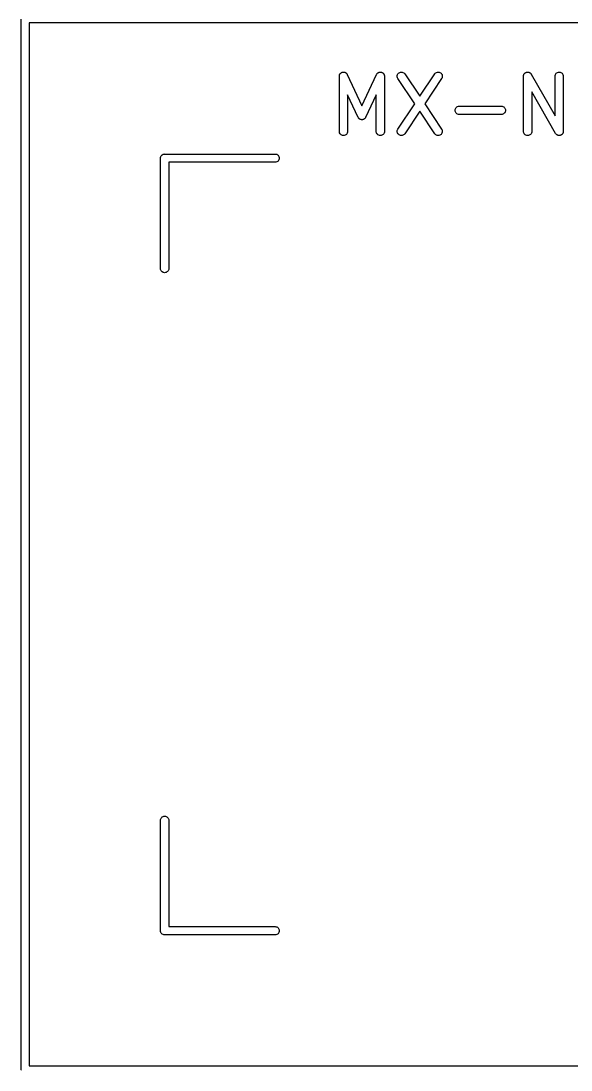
# Model space of a CAD drawing. Extents: x 92.8 to 169.1, y -159.6 to -64.2.
# Drawn here: x 92.79 to 102.75, y -102.39 to -83.38 of the extents above; entities that cross this region are included whole.
import ezdxf

# ---------------------------------------------------------------- set-up
doc = ezdxf.new("R2010")
doc.units = 0
doc.layers.add('BLACK', color=7, linetype='CONTINUOUS')

msp = doc.modelspace()

# ---------------------------------------------------------------- linework, layer by layer
at = {"layer": 'BLACK', "linetype": 'CONTINUOUS'}
for p, q in [((92.794, -102.39), (92.794, -83.3475)), ((92.944, -83.4188), (92.944, -102.319)), ((111.844, -83.4188), (92.944, -83.4188)), ((98.5571, -84.3826), (98.5577, -84.3771)), ((98.5571, -84.3837), (98.5571, -84.3826)), ((98.5571, -85.3837), (98.5571, -84.3837)), ((98.5577, -84.3771), (98.5581, -84.3715)), ((98.5581, -84.3715), (98.5585, -84.3698)), ((98.5585, -84.3698), (98.5587, -84.3681)), ((98.5587, -84.3681), (98.5604, -84.3627)), ((98.5604, -84.3627), (98.5619, -84.3573)), ((98.5619, -84.3573), (98.5626, -84.3558)), ((98.5626, -84.3558), (98.5632, -84.3541)), ((98.5632, -84.3541), (98.5659, -84.3492)), ((98.5659, -84.3492), (98.5683, -84.3442)), ((98.5683, -84.3442), (98.5694, -84.3428)), ((98.5694, -84.3428), (98.5702, -84.3413)), ((98.5702, -84.3413), (98.5738, -84.337)), ((98.5738, -84.337), (98.5772, -84.3325)), ((98.5772, -84.3325), (98.5785, -84.3314)), ((98.5785, -84.3314), (98.5796, -84.3301)), ((98.5796, -84.3301), (98.584, -84.3266)), ((98.584, -84.3266), (98.5882, -84.3229)), ((98.5882, -84.3229), (98.5897, -84.322)), ((98.5897, -84.322), (98.591, -84.3209)), ((98.591, -84.3209), (98.596, -84.3183)), ((98.596, -84.3183), (98.6009, -84.3155)), ((98.6009, -84.3155), (98.6025, -84.3149)), ((98.6025, -84.3149), (98.604, -84.3141)), ((98.604, -84.3141), (98.6094, -84.3126)), ((98.6094, -84.3126), (98.6147, -84.3107)), ((98.6147, -84.3107), (98.6164, -84.3105)), ((98.6164, -84.3105), (98.618, -84.31)), ((98.618, -84.31), (98.6236, -84.3095)), ((98.6236, -84.3095), (98.6292, -84.3087)), ((98.6292, -84.3087), (98.6309, -84.3088)), ((98.6309, -84.3088), (98.6326, -84.3087)), ((98.6326, -84.3087), (98.6382, -84.3093)), ((98.6382, -84.3093), (98.6438, -84.3096)), ((98.6438, -84.3096), (98.6455, -84.31)), ((98.6455, -84.31), (98.6472, -84.3102)), ((98.6472, -84.3102), (98.6525, -84.3119)), ((98.6525, -84.3119), (98.658, -84.3133)), ((98.658, -84.3133), (98.6595, -84.314)), ((98.6595, -84.314), (98.6612, -84.3145)), ((98.6612, -84.3145), (98.6661, -84.3172)), ((98.6661, -84.3172), (98.6712, -84.3197)), ((98.6712, -84.3197), (98.6725, -84.3207)), ((98.6725, -84.3207), (98.674, -84.3215)), ((98.674, -84.3215), (98.6784, -84.3251)), ((98.6784, -84.3251), (98.6828, -84.3285)), ((98.6828, -84.3285), (98.684, -84.3297)), ((98.684, -84.3297), (98.6853, -84.3308)), ((98.6853, -84.3308), (98.6889, -84.3352)), ((98.6889, -84.3352), (98.6926, -84.3394)), ((98.6926, -84.3394), (98.6935, -84.3408)), ((98.6935, -84.3408), (98.6946, -84.3422)), ((98.6946, -84.3422), (98.6972, -84.3471)), ((98.6972, -84.3471), (98.7001, -84.352)), ((98.7001, -84.352), (98.9654, -84.9206)), ((98.9654, -84.9206), (99.2308, -84.352)), ((99.2308, -84.352), (99.2312, -84.351)), ((99.2312, -84.351), (99.2342, -84.3462)), ((99.2342, -84.3462), (99.2369, -84.3413)), ((99.2369, -84.3413), (99.238, -84.34)), ((99.238, -84.34), (99.2389, -84.3385)), ((99.2389, -84.3385), (99.2427, -84.3344)), ((99.2427, -84.3344), (99.2463, -84.3301)), ((99.2463, -84.3301), (99.2476, -84.329)), ((99.2476, -84.329), (99.2488, -84.3278)), ((99.2488, -84.3278), (99.2533, -84.3244)), ((99.2533, -84.3244), (99.2577, -84.3209)), ((99.2577, -84.3209), (99.2592, -84.3201)), ((99.2592, -84.3201), (99.2606, -84.3191)), ((99.2606, -84.3191), (99.2657, -84.3167)), ((99.2657, -84.3167), (99.2707, -84.3141)), ((99.2707, -84.3141), (99.2723, -84.3137)), ((99.2723, -84.3137), (99.2739, -84.3129)), ((99.2739, -84.3129), (99.2793, -84.3116)), ((99.2793, -84.3116), (99.2847, -84.31)), ((99.2847, -84.31), (99.2864, -84.3099)), ((99.2864, -84.3099), (99.2881, -84.3094)), ((99.2881, -84.3094), (99.2937, -84.3092)), ((99.2937, -84.3092), (99.2993, -84.3087)), ((99.2993, -84.3087), (99.301, -84.3089)), ((99.301, -84.3089), (99.3027, -84.3088)), ((99.3027, -84.3088), (99.3083, -84.3096)), ((99.3083, -84.3096), (99.3138, -84.3102)), ((99.3138, -84.3102), (99.3155, -84.3107)), ((99.3155, -84.3107), (99.3172, -84.311)), ((99.3172, -84.311), (99.3225, -84.3129)), ((99.3225, -84.3129), (99.3278, -84.3145)), ((99.3278, -84.3145), (99.3293, -84.3154)), ((99.3293, -84.3154), (99.331, -84.3159)), ((99.331, -84.3159), (99.3358, -84.3188)), ((99.3358, -84.3188), (99.3407, -84.3215)), ((99.3407, -84.3215), (99.342, -84.3226)), ((99.342, -84.3226), (99.3435, -84.3235)), ((99.3435, -84.3235), (99.3477, -84.3273)), ((99.3477, -84.3273), (99.352, -84.3308)), ((99.352, -84.3308), (99.3531, -84.3322)), ((99.3531, -84.3322), (99.3543, -84.3333)), ((99.3543, -84.3333), (99.3577, -84.3378)), ((99.3577, -84.3378), (99.3612, -84.3422)), ((99.3612, -84.3422), (99.362, -84.3437)), ((99.362, -84.3437), (99.3631, -84.3451)), ((99.3631, -84.3451), (99.3655, -84.3502)), ((99.3655, -84.3502), (99.3681, -84.3551)), ((99.3681, -84.3551), (99.3686, -84.3567)), ((99.3686, -84.3567), (99.3693, -84.3583)), ((99.3693, -84.3583), (99.3707, -84.3637)), ((99.3707, -84.3637), (99.3723, -84.3691)), ((99.3723, -84.3691), (99.3725, -84.3708)), ((99.3725, -84.3708), (99.3729, -84.3725)), ((99.3729, -84.3725), (99.3732, -84.3781)), ((99.3732, -84.3781), (99.3738, -84.3837)), ((99.3738, -84.3837), (99.3738, -85.3837)), ((99.6047, -84.3828), (99.6063, -84.3682)), ((99.606, -84.3973), (99.6047, -84.3828)), ((99.61, -84.4114), (99.606, -84.3973)), ((99.6063, -84.3682), (99.6107, -84.3542)), ((99.6107, -84.3542), (99.6178, -84.3414)), ((99.6178, -84.3414), (99.6272, -84.3302)), ((99.6272, -84.3302), (99.6385, -84.321)), ((99.6385, -84.321), (99.6515, -84.3142)), ((99.6515, -84.3142), (99.6655, -84.31)), ((99.6655, -84.31), (99.6801, -84.3087)), ((99.6801, -84.3087), (99.6947, -84.3102)), ((99.6947, -84.3102), (99.7087, -84.3145)), ((99.7087, -84.3145), (99.7216, -84.3214)), ((99.7216, -84.3214), (99.7328, -84.3307)), ((99.7328, -84.3307), (99.7421, -84.3421)), ((99.7421, -84.3421), (100.013, -84.7485)), ((100.013, -84.7485), (100.284, -84.3421)), ((100.284, -84.3421), (100.285, -84.3412)), ((100.285, -84.3412), (100.294, -84.33)), ((100.294, -84.33), (100.305, -84.3209)), ((100.305, -84.3209), (100.318, -84.3141)), ((100.318, -84.3141), (100.332, -84.31)), ((100.332, -84.31), (100.347, -84.3087)), ((100.347, -84.3087), (100.362, -84.3102)), ((100.362, -84.3102), (100.376, -84.3146)), ((100.376, -84.3146), (100.388, -84.3216)), ((100.388, -84.3216), (100.4, -84.3309)), ((100.4, -84.3309), (100.409, -84.3423)), ((100.409, -84.3423), (100.416, -84.3552)), ((100.416, -84.3552), (100.42, -84.3692)), ((100.42, -84.3984), (100.416, -84.4124)), ((100.42, -84.3692), (100.421, -84.3838)), ((100.421, -84.3838), (100.42, -84.3984)), ((101.89, -84.3826), (101.891, -84.3801)), ((101.89, -84.3837), (101.89, -84.3826)), ((101.89, -85.3837), (101.89, -84.3837)), ((101.891, -84.3776), (101.892, -84.3729)), ((101.891, -84.3801), (101.891, -84.3776)), ((101.892, -84.3681), (101.893, -84.3657)), ((101.892, -84.3729), (101.892, -84.3681)), ((101.893, -84.3632), (101.895, -84.3587)), ((101.893, -84.3657), (101.893, -84.3632)), ((101.895, -84.3587), (101.896, -84.3541)), ((101.896, -84.3541), (101.898, -84.3519)), ((101.898, -84.3519), (101.899, -84.3496)), ((101.899, -84.3496), (101.901, -84.3455)), ((101.901, -84.3455), (101.904, -84.3413)), ((101.904, -84.3413), (101.905, -84.3394)), ((101.905, -84.3394), (101.907, -84.3372)), ((101.907, -84.3372), (101.91, -84.3338)), ((101.91, -84.3338), (101.913, -84.3301)), ((101.913, -84.3301), (101.915, -84.3285)), ((101.915, -84.3285), (101.917, -84.3267)), ((101.917, -84.3267), (101.921, -84.3239)), ((101.921, -84.3239), (101.924, -84.3209)), ((101.924, -84.3209), (101.927, -84.3198)), ((101.927, -84.3198), (101.929, -84.3183)), ((101.929, -84.3183), (101.933, -84.3164)), ((101.933, -84.3164), (101.937, -84.3141)), ((101.937, -84.3141), (101.94, -84.3134)), ((101.94, -84.3134), (101.942, -84.3124)), ((101.942, -84.3124), (101.947, -84.3114)), ((101.947, -84.3114), (101.951, -84.31)), ((101.951, -84.31), (101.954, -84.3098)), ((101.954, -84.3098), (101.956, -84.3092)), ((101.956, -84.3092), (101.961, -84.3091)), ((101.961, -84.3091), (101.966, -84.3087)), ((101.966, -84.3087), (101.968, -84.3089)), ((101.968, -84.3089), (101.971, -84.3089)), ((101.971, -84.3089), (101.976, -84.3097)), ((101.976, -84.3097), (101.981, -84.3102)), ((101.981, -84.3102), (101.983, -84.311)), ((101.983, -84.311), (101.985, -84.3114)), ((101.985, -84.3114), (101.99, -84.3131)), ((101.99, -84.3131), (101.994, -84.3145)), ((101.994, -84.3145), (101.997, -84.3157)), ((101.997, -84.3157), (101.999, -84.3167)), ((101.999, -84.3167), (102.003, -84.3192)), ((102.003, -84.3192), (102.007, -84.3215)), ((102.007, -84.3215), (102.009, -84.3231)), ((102.009, -84.3231), (102.011, -84.3245)), ((102.011, -84.3245), (102.015, -84.3278)), ((102.015, -84.3278), (102.019, -84.3308)), ((102.019, -84.3308), (102.02, -84.3328)), ((102.02, -84.3328), (102.022, -84.3345)), ((102.022, -84.3345), (102.025, -84.3385)), ((102.025, -84.3385), (102.028, -84.3422)), ((102.028, -84.3422), (102.029, -84.3444)), ((102.029, -84.3444), (102.031, -84.3465)), ((102.031, -84.3465), (102.462, -85.1013)), ((102.462, -84.3826), (102.463, -84.3681)), ((102.462, -84.3837), (102.462, -84.3826)), ((102.462, -85.1013), (102.462, -84.3837)), ((102.463, -84.3681), (102.468, -84.3541)), ((102.468, -84.3541), (102.475, -84.3413)), ((102.475, -84.3413), (102.484, -84.3301)), ((102.484, -84.3301), (102.496, -84.3209)), ((102.496, -84.3209), (102.509, -84.3141)), ((102.509, -84.3141), (102.523, -84.31)), ((102.523, -84.31), (102.537, -84.3087)), ((102.537, -84.3087), (102.552, -84.3102)), ((102.552, -84.3102), (102.566, -84.3145)), ((102.566, -84.3145), (102.579, -84.3215)), ((102.579, -84.3215), (102.59, -84.3308)), ((102.59, -84.3308), (102.599, -84.3422)), ((102.599, -84.3422), (102.606, -84.3551)), ((102.606, -84.3551), (102.61, -84.3691)), ((102.61, -84.3691), (102.612, -84.3837)), ((102.612, -84.3837), (102.612, -85.3837)), ((99.6167, -84.4244), (99.61, -84.4114)), ((99.6173, -84.4253), (99.6167, -84.4244)), ((99.9229, -84.8837), (99.6173, -84.4253)), ((100.409, -84.4253), (100.103, -84.8837)), ((100.416, -84.4124), (100.409, -84.4253)), ((98.8975, -85.1297), (98.7071, -84.7217)), ((98.7071, -84.7217), (98.7071, -85.3837)), ((99.2238, -84.7217), (99.0334, -85.1297)), ((99.2238, -85.3837), (99.2238, -84.7217)), ((102.472, -85.4209), (102.04, -84.6661)), ((102.04, -84.6661), (102.04, -85.3837)), ((99.6173, -85.3421), (99.9229, -84.8837)), ((100.103, -84.8837), (100.409, -85.3421)), ((100.658, -84.9737), (100.665, -84.9608)), ((100.665, -84.9608), (100.674, -84.9495)), ((100.674, -84.9495), (100.686, -84.9403)), ((100.686, -84.9403), (100.699, -84.9334)), ((100.699, -84.9334), (100.713, -84.9292)), ((100.713, -84.9292), (100.727, -84.9277)), ((100.727, -84.9277), (101.489, -84.9277)), ((101.489, -84.9277), (101.49, -84.9277)), ((101.49, -84.9277), (101.505, -84.9294)), ((101.505, -84.9294), (101.519, -84.9338)), ((101.519, -84.9338), (101.532, -84.9408)), ((101.532, -84.9408), (101.543, -84.9503)), ((101.543, -84.9503), (101.552, -84.9617)), ((101.552, -84.9617), (101.559, -84.9746)), ((98.8995, -85.133), (98.8975, -85.1297)), ((98.9011, -85.1366), (98.8995, -85.133)), ((98.9032, -85.1393), (98.9011, -85.1366)), ((98.9049, -85.1423), (98.9032, -85.1393)), ((98.9075, -85.1452), (98.9049, -85.1423)), ((98.9099, -85.1483), (98.9075, -85.1452)), ((98.9124, -85.1506), (98.9099, -85.1483)), ((98.9147, -85.1532), (98.9124, -85.1506)), ((98.9178, -85.1555), (98.9147, -85.1532)), ((98.9207, -85.1582), (98.9178, -85.1555)), ((98.9236, -85.1599), (98.9207, -85.1582)), ((99.0093, -85.1588), (99.0064, -85.1605)), ((99.0122, -85.1562), (99.0093, -85.1588)), ((99.0154, -85.1539), (99.0122, -85.1562)), ((99.0177, -85.1514), (99.0154, -85.1539)), ((99.0203, -85.1491), (99.0177, -85.1514)), ((99.0227, -85.146), (99.0203, -85.1491)), ((99.0253, -85.1431), (99.0227, -85.146)), ((99.0271, -85.1402), (99.0253, -85.1431)), ((99.0292, -85.1375), (99.0271, -85.1402)), ((99.0309, -85.134), (99.0292, -85.1375)), ((99.0329, -85.1306), (99.0309, -85.134)), ((99.0334, -85.1297), (99.0329, -85.1306)), ((100.013, -85.0189), (99.7421, -85.4253)), ((100.284, -85.4253), (100.013, -85.0189)), ((100.652, -85.0022), (100.654, -84.9876)), ((100.654, -85.0168), (100.652, -85.0022)), ((100.654, -84.9876), (100.658, -84.9737)), ((100.658, -85.0308), (100.654, -85.0168)), ((100.665, -85.0438), (100.658, -85.0308)), ((100.674, -85.0552), (100.665, -85.0438)), ((100.685, -85.0646), (100.674, -85.0552)), ((100.698, -85.0717), (100.685, -85.0646)), ((100.712, -85.0761), (100.698, -85.0717)), ((100.726, -85.0777), (100.712, -85.0761)), ((100.727, -85.0777), (100.726, -85.0777)), ((101.489, -85.0777), (100.727, -85.0777)), ((101.504, -85.0763), (101.489, -85.0777)), ((101.518, -85.0721), (101.504, -85.0763)), ((101.531, -85.0652), (101.518, -85.0721)), ((101.542, -85.0559), (101.531, -85.0652)), ((101.551, -85.0447), (101.542, -85.0559)), ((101.558, -85.0318), (101.551, -85.0447)), ((101.563, -85.0178), (101.558, -85.0318)), ((101.559, -84.9746), (101.563, -84.9887)), ((101.563, -84.9887), (101.564, -85.0033)), ((101.564, -85.0033), (101.563, -85.0178)), ((98.9264, -85.162), (98.9236, -85.1599)), ((98.9299, -85.1637), (98.9264, -85.162)), ((98.9332, -85.1657), (98.9299, -85.1637)), ((98.9365, -85.1669), (98.9332, -85.1657)), ((98.9396, -85.1684), (98.9365, -85.1669)), ((98.9433, -85.1693), (98.9396, -85.1684)), ((98.947, -85.1707), (98.9433, -85.1693)), ((98.9504, -85.1712), (98.947, -85.1707)), ((98.9537, -85.172), (98.9504, -85.1712)), ((98.9576, -85.1723), (98.9537, -85.172)), ((98.9615, -85.1729), (98.9576, -85.1723)), ((98.9649, -85.1727), (98.9615, -85.1729)), ((98.9683, -85.1729), (98.9649, -85.1727)), ((98.9722, -85.1724), (98.9683, -85.1729)), ((98.9761, -85.1722), (98.9722, -85.1724)), ((98.9794, -85.1714), (98.9761, -85.1722)), ((98.9828, -85.1709), (98.9794, -85.1714)), ((98.9865, -85.1696), (98.9828, -85.1709)), ((98.9903, -85.1687), (98.9865, -85.1696)), ((98.9934, -85.1673), (98.9903, -85.1687)), ((98.9967, -85.1662), (98.9934, -85.1673)), ((99, -85.1642), (98.9967, -85.1662)), ((99.0036, -85.1625), (99, -85.1642)), ((99.0064, -85.1605), (99.0036, -85.1625)), ((99.6104, -85.355), (99.6173, -85.3421)), ((100.409, -85.3421), (100.409, -85.343)), ((100.409, -85.343), (100.416, -85.356)), ((98.5585, -85.3982), (98.5571, -85.3837)), ((98.5628, -85.4123), (98.5585, -85.3982)), ((98.5696, -85.4252), (98.5628, -85.4123)), ((98.5789, -85.4365), (98.5696, -85.4252)), ((98.5902, -85.4459), (98.5789, -85.4365)), ((98.603, -85.4528), (98.5902, -85.4459)), ((98.617, -85.4571), (98.603, -85.4528)), ((98.6316, -85.4587), (98.617, -85.4571)), ((98.6461, -85.4574), (98.6316, -85.4587)), ((98.6602, -85.4532), (98.6461, -85.4574)), ((98.6732, -85.4464), (98.6602, -85.4532)), ((98.6846, -85.4373), (98.6732, -85.4464)), ((98.694, -85.4261), (98.6846, -85.4373)), ((98.701, -85.4132), (98.694, -85.4261)), ((98.7055, -85.3993), (98.701, -85.4132)), ((98.7071, -85.3847), (98.7055, -85.3993)), ((98.7071, -85.3837), (98.7071, -85.3847)), ((99.2252, -85.3982), (99.2238, -85.3837)), ((99.2294, -85.4123), (99.2252, -85.3982)), ((99.2363, -85.4252), (99.2294, -85.4123)), ((99.2455, -85.4365), (99.2363, -85.4252)), ((99.2568, -85.4459), (99.2455, -85.4365)), ((99.2697, -85.4528), (99.2568, -85.4459)), ((99.2837, -85.4571), (99.2697, -85.4528)), ((99.2982, -85.4587), (99.2837, -85.4571)), ((99.3128, -85.4574), (99.2982, -85.4587)), ((99.3269, -85.4532), (99.3128, -85.4574)), ((99.3398, -85.4464), (99.3269, -85.4532)), ((99.3512, -85.4373), (99.3398, -85.4464)), ((99.3606, -85.4261), (99.3512, -85.4373)), ((99.3677, -85.4132), (99.3606, -85.4261)), ((99.3721, -85.3993), (99.3677, -85.4132)), ((99.3738, -85.3847), (99.3721, -85.3993)), ((99.3738, -85.3837), (99.3738, -85.3847)), ((99.6047, -85.3836), (99.6062, -85.369)), ((99.6061, -85.3981), (99.6047, -85.3836)), ((99.6103, -85.4122), (99.6061, -85.3981)), ((99.6062, -85.369), (99.6104, -85.355)), ((99.6172, -85.4251), (99.6103, -85.4122)), ((99.6264, -85.4364), (99.6172, -85.4251)), ((99.6377, -85.4458), (99.6264, -85.4364)), ((99.6505, -85.4528), (99.6377, -85.4458)), ((99.6645, -85.4571), (99.6505, -85.4528)), ((99.6791, -85.4587), (99.6645, -85.4571)), ((99.6937, -85.4574), (99.6791, -85.4587)), ((99.7077, -85.4533), (99.6937, -85.4574)), ((99.7207, -85.4465), (99.7077, -85.4533)), ((99.7321, -85.4373), (99.7207, -85.4465)), ((99.7415, -85.4261), (99.7321, -85.4373)), ((99.7421, -85.4253), (99.7415, -85.4261)), ((100.293, -85.4366), (100.284, -85.4253)), ((100.305, -85.4459), (100.293, -85.4366)), ((100.317, -85.4529), (100.305, -85.4459)), ((100.331, -85.4572), (100.317, -85.4529)), ((100.346, -85.4587), (100.331, -85.4572)), ((100.361, -85.4573), (100.346, -85.4587)), ((100.375, -85.4532), (100.361, -85.4573)), ((100.388, -85.4464), (100.375, -85.4532)), ((100.399, -85.4372), (100.388, -85.4464)), ((100.408, -85.426), (100.399, -85.4372)), ((100.415, -85.4131), (100.408, -85.426)), ((100.42, -85.3992), (100.415, -85.4131)), ((100.416, -85.356), (100.42, -85.37)), ((100.42, -85.37), (100.421, -85.3846)), ((100.421, -85.3846), (100.42, -85.3992)), ((101.892, -85.3982), (101.89, -85.3837)), ((101.896, -85.4123), (101.892, -85.3982)), ((101.903, -85.4252), (101.896, -85.4123)), ((101.912, -85.4365), (101.903, -85.4252)), ((101.923, -85.4459), (101.912, -85.4365)), ((101.936, -85.4528), (101.923, -85.4459)), ((101.95, -85.4571), (101.936, -85.4528)), ((101.965, -85.4587), (101.95, -85.4571)), ((101.979, -85.4574), (101.965, -85.4587)), ((101.994, -85.4532), (101.979, -85.4574)), ((102.006, -85.4464), (101.994, -85.4532)), ((102.018, -85.4373), (102.006, -85.4464)), ((102.027, -85.4261), (102.018, -85.4373)), ((102.034, -85.4132), (102.027, -85.4261)), ((102.039, -85.3993), (102.034, -85.4132)), ((102.04, -85.3847), (102.039, -85.3993)), ((102.04, -85.3837), (102.04, -85.3847)), ((102.473, -85.423), (102.472, -85.4209)), ((102.474, -85.4252), (102.473, -85.423)), ((102.477, -85.4289), (102.474, -85.4252)), ((102.48, -85.4328), (102.477, -85.4289)), ((102.482, -85.4346), (102.48, -85.4328)), ((102.484, -85.4365), (102.482, -85.4346)), ((102.487, -85.4396), (102.484, -85.4365)), ((102.491, -85.4429), (102.487, -85.4396)), ((102.493, -85.4442), (102.491, -85.4429)), ((102.495, -85.4459), (102.493, -85.4442)), ((102.499, -85.4481), (102.495, -85.4459)), ((102.503, -85.4507), (102.499, -85.4481)), ((102.506, -85.4516), (102.503, -85.4507)), ((102.508, -85.4528), (102.506, -85.4516)), ((102.512, -85.4542), (102.508, -85.4528)), ((102.517, -85.456), (102.512, -85.4542)), ((102.519, -85.4564), (102.517, -85.456)), ((102.522, -85.4571), (102.519, -85.4564)), ((102.527, -85.4577), (102.522, -85.4571)), ((102.531, -85.4585), (102.527, -85.4577)), ((102.534, -85.4584), (102.531, -85.4585)), ((102.536, -85.4587), (102.534, -85.4584)), ((102.541, -85.4582), (102.536, -85.4587)), ((102.546, -85.4581), (102.541, -85.4582)), ((102.548, -85.4576), (102.546, -85.4581)), ((102.551, -85.4574), (102.548, -85.4576)), ((102.556, -85.456), (102.551, -85.4574)), ((102.56, -85.4549), (102.556, -85.456)), ((102.563, -85.4539), (102.56, -85.4549)), ((102.565, -85.4532), (102.563, -85.4539)), ((102.569, -85.451), (102.565, -85.4532)), ((102.574, -85.4491), (102.569, -85.451)), ((102.576, -85.4476), (102.574, -85.4491)), ((102.578, -85.4464), (102.576, -85.4476)), ((102.582, -85.4434), (102.578, -85.4464)), ((102.586, -85.4407), (102.582, -85.4434)), ((102.587, -85.4388), (102.586, -85.4407)), ((102.589, -85.4373), (102.587, -85.4388)), ((102.592, -85.4336), (102.589, -85.4373)), ((102.596, -85.4301), (102.592, -85.4336)), ((102.597, -85.428), (102.596, -85.4301)), ((102.599, -85.4261), (102.597, -85.428)), ((102.601, -85.4218), (102.599, -85.4261)), ((102.604, -85.4178), (102.601, -85.4218)), ((102.605, -85.4154), (102.604, -85.4178)), ((102.606, -85.4132), (102.605, -85.4154)), ((102.607, -85.4086), (102.606, -85.4132)), ((102.609, -85.4042), (102.607, -85.4086)), ((102.61, -85.3993), (102.609, -85.4017)), ((102.609, -85.4017), (102.609, -85.4042)), ((102.611, -85.3945), (102.61, -85.3993)), ((102.612, -85.3898), (102.611, -85.3945)), ((102.612, -85.3837), (102.612, -85.3847)), ((102.612, -85.3847), (102.612, -85.3872)), ((102.612, -85.3872), (102.612, -85.3898)), ((95.3186, -85.8688), (95.3201, -85.8541)), ((95.319, -85.8725), (95.3186, -85.8688)), ((95.319, -87.8725), (95.319, -85.8725)), ((95.3201, -85.8541), (95.3244, -85.84)), ((95.3244, -85.84), (95.3313, -85.8269)), ((95.3313, -85.8269), (95.3407, -85.8155)), ((95.3407, -85.8155), (95.3521, -85.8061)), ((95.3521, -85.8061), (95.3652, -85.7992)), ((95.3652, -85.7992), (95.3793, -85.7949)), ((95.3793, -85.7949), (95.3903, -85.7938)), ((95.3903, -85.7938), (95.394, -85.7934)), ((95.394, -85.7934), (95.3977, -85.7938)), ((95.3977, -85.7938), (97.3977, -85.7938)), ((97.3977, -85.7938), (97.4087, -85.7949)), ((97.4087, -85.7949), (97.4228, -85.7992)), ((97.4228, -85.7992), (97.4359, -85.8061)), ((97.4359, -85.8061), (97.4473, -85.8155)), ((97.4473, -85.8155), (97.4567, -85.8269)), ((97.4567, -85.9107), (97.4473, -85.9221)), ((97.4567, -85.8269), (97.4636, -85.84)), ((97.4636, -85.8976), (97.4567, -85.9107)), ((97.4636, -85.84), (97.4679, -85.8541)), ((97.4679, -85.8835), (97.4636, -85.8976)), ((97.4679, -85.8541), (97.4694, -85.8688)), ((97.4694, -85.8688), (97.4679, -85.8835)), ((97.3977, -85.9438), (95.469, -85.9438)), ((95.469, -85.9438), (95.469, -87.8725)), ((97.4087, -85.9427), (97.3977, -85.9438)), ((97.4228, -85.9384), (97.4087, -85.9427)), ((97.4359, -85.9315), (97.4228, -85.9384)), ((97.4473, -85.9221), (97.4359, -85.9315)), ((95.3201, -87.8835), (95.319, -87.8725)), ((95.3244, -87.8976), (95.3201, -87.8835)), ((95.3313, -87.9107), (95.3244, -87.8976)), ((95.3407, -87.9221), (95.3313, -87.9107)), ((95.3521, -87.9315), (95.3407, -87.9221)), ((95.3652, -87.9384), (95.3521, -87.9315)), ((95.3793, -87.9427), (95.3652, -87.9384)), ((95.394, -87.9442), (95.3793, -87.9427)), ((95.4087, -87.9427), (95.394, -87.9442)), ((95.4228, -87.9384), (95.4087, -87.9427)), ((95.4359, -87.9315), (95.4228, -87.9384)), ((95.4473, -87.9221), (95.4359, -87.9315)), ((95.4567, -87.9107), (95.4473, -87.9221)), ((95.4636, -87.8976), (95.4567, -87.9107)), ((95.4679, -87.8835), (95.4636, -87.8976)), ((95.469, -87.8725), (95.4679, -87.8835)), ((95.319, -97.8651), (95.3201, -97.8541)), ((95.319, -99.8651), (95.319, -97.8651)), ((95.3201, -97.8541), (95.3244, -97.84)), ((95.3244, -97.84), (95.3313, -97.8269)), ((95.3313, -97.8269), (95.3407, -97.8155)), ((95.3407, -97.8155), (95.3521, -97.8061)), ((95.3521, -97.8061), (95.3652, -97.7992)), ((95.3652, -97.7992), (95.3793, -97.7949)), ((95.3793, -97.7949), (95.394, -97.7934)), ((95.394, -97.7934), (95.4087, -97.7949)), ((95.4087, -97.7949), (95.4228, -97.7992)), ((95.4228, -97.7992), (95.4359, -97.8061)), ((95.4359, -97.8061), (95.4473, -97.8155)), ((95.4473, -97.8155), (95.4567, -97.8269)), ((95.4567, -97.8269), (95.4636, -97.84)), ((95.4636, -97.84), (95.4679, -97.8541)), ((95.4679, -97.8541), (95.469, -97.8651)), ((95.469, -97.8651), (95.469, -99.7938)), ((95.469, -99.7938), (97.3977, -99.7938)), ((97.3977, -99.7938), (97.4087, -99.7949)), ((97.4087, -99.7949), (97.4228, -99.7992)), ((95.3186, -99.8688), (95.319, -99.8651)), ((95.3201, -99.8835), (95.3186, -99.8688)), ((95.3244, -99.8976), (95.3201, -99.8835)), ((95.3313, -99.9107), (95.3244, -99.8976)), ((95.3407, -99.9221), (95.3313, -99.9107)), ((95.3521, -99.9315), (95.3407, -99.9221)), ((95.3652, -99.9384), (95.3521, -99.9315)), ((95.3793, -99.9427), (95.3652, -99.9384)), ((95.3903, -99.9438), (95.3793, -99.9427)), ((95.394, -99.9442), (95.3903, -99.9438)), ((95.3977, -99.9438), (95.394, -99.9442)), ((97.3977, -99.9438), (95.3977, -99.9438)), ((97.4087, -99.9427), (97.3977, -99.9438)), ((97.4228, -99.9384), (97.4087, -99.9427)), ((97.4228, -99.7992), (97.4359, -99.8061)), ((97.4359, -99.9315), (97.4228, -99.9384)), ((97.4359, -99.8061), (97.4473, -99.8155)), ((97.4473, -99.9221), (97.4359, -99.9315)), ((97.4473, -99.8155), (97.4567, -99.8269)), ((97.4567, -99.9107), (97.4473, -99.9221)), ((97.4567, -99.8269), (97.4636, -99.84)), ((97.4636, -99.8976), (97.4567, -99.9107)), ((97.4636, -99.84), (97.4679, -99.8541)), ((97.4679, -99.8835), (97.4636, -99.8976)), ((97.4679, -99.8541), (97.4694, -99.8688)), ((97.4694, -99.8688), (97.4679, -99.8835)), ((92.7936, -102.394), (92.794, -102.39)), ((92.944, -102.319), (111.844, -102.319))]:
    msp.add_line(p, q, dxfattribs=at)

doc.saveas('drawing.dxf')
